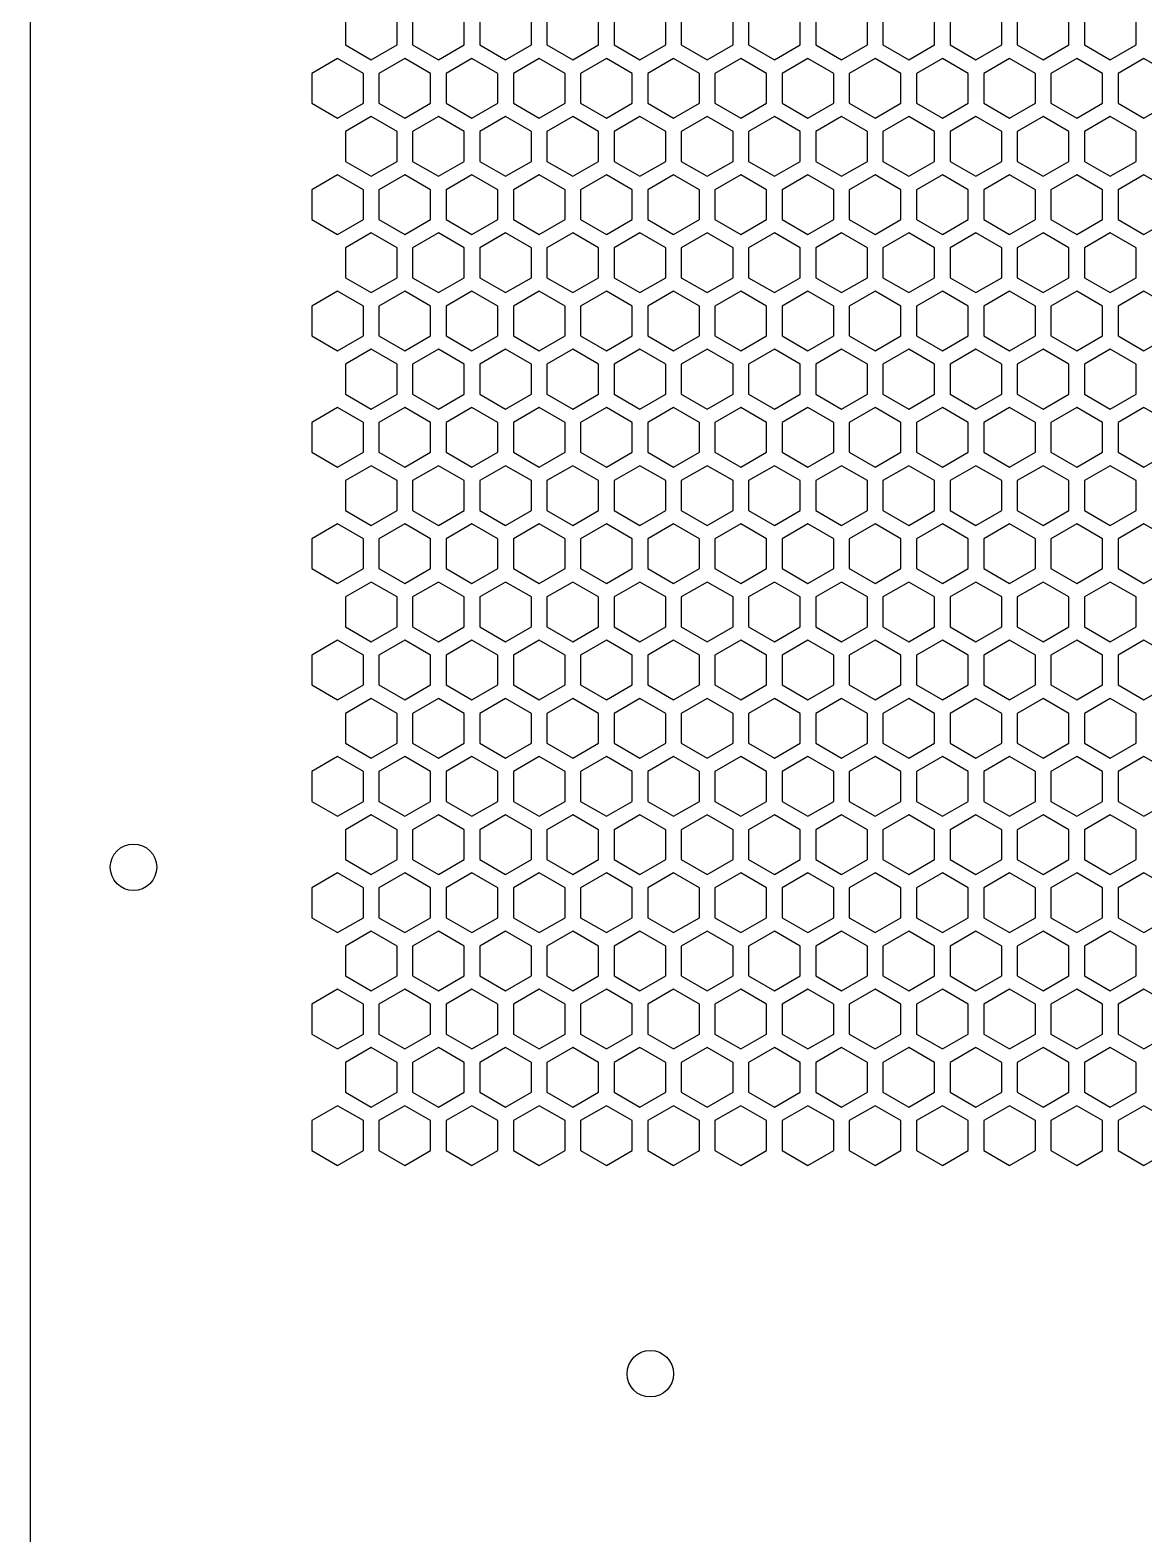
# Model space of a CAD drawing. Header units: millimetres. Extents: x 0 to 430, y 0 to 571.
# Drawn here: x 0 to 107.8, y 285.5 to 431 of the extents above; entities that cross this region are included whole.
import ezdxf

# ---------------------------------------------------------------- set-up
doc = ezdxf.new("R2010")
doc.units = ezdxf.units.MM
doc.layers.add('CUT', color=1, linetype='CONTINUOUS')

msp = doc.modelspace()

# ---------------------------------------------------------------- linework, layer by layer
at = {"layer": 'CUT'}
msp.add_line((0, 571), (0, 0), dxfattribs=at)
for points in [[(35.5, 432.4434), (33, 433.8868), (30.5, 432.4434), (30.5, 429.5566), (33, 428.1132), (35.5, 429.5566)], [(42, 432.4434), (39.5, 433.8868), (37, 432.4434), (37, 429.5566), (39.5, 428.1132), (42, 429.5566)], [(48.5, 432.4434), (46, 433.8868), (43.5, 432.4434), (43.5, 429.5566), (46, 428.1132), (48.5, 429.5566)], [(55, 432.4434), (52.5, 433.8868), (50, 432.4434), (50, 429.5566), (52.5, 428.1132), (55, 429.5566)], [(61.5, 432.4434), (59, 433.8868), (56.5, 432.4434), (56.5, 429.5566), (59, 428.1132), (61.5, 429.5566)], [(68, 432.4434), (65.5, 433.8868), (63, 432.4434), (63, 429.5566), (65.5, 428.1132), (68, 429.5566)], [(74.5, 432.4434), (72, 433.8868), (69.5, 432.4434), (69.5, 429.5566), (72, 428.1132), (74.5, 429.5566)], [(81, 432.4434), (78.5, 433.8868), (76, 432.4434), (76, 429.5566), (78.5, 428.1132), (81, 429.5566)], [(87.5, 432.4434), (85, 433.8868), (82.5, 432.4434), (82.5, 429.5566), (85, 428.1132), (87.5, 429.5566)], [(94, 432.4434), (91.5, 433.8868), (89, 432.4434), (89, 429.5566), (91.5, 428.1132), (94, 429.5566)], [(100.5, 432.4434), (98, 433.8868), (95.5, 432.4434), (95.5, 429.5566), (98, 428.1132), (100.5, 429.5566)], [(107, 432.4434), (104.5, 433.8868), (102, 432.4434), (102, 429.5566), (104.5, 428.1132), (107, 429.5566)], [(32.25, 426.8142), (29.75, 428.2576), (27.25, 426.8142), (27.25, 423.9275), (29.75, 422.4841), (32.25, 423.9275)], [(38.75, 426.8142), (36.25, 428.2576), (33.75, 426.8142), (33.75, 423.9275), (36.25, 422.4841), (38.75, 423.9275)], [(45.25, 426.8142), (42.75, 428.2576), (40.25, 426.8142), (40.25, 423.9275), (42.75, 422.4841), (45.25, 423.9275)], [(51.75, 426.8142), (49.25, 428.2576), (46.75, 426.8142), (46.75, 423.9275), (49.25, 422.4841), (51.75, 423.9275)], [(58.25, 426.8142), (55.75, 428.2576), (53.25, 426.8142), (53.25, 423.9275), (55.75, 422.4841), (58.25, 423.9275)], [(64.75, 426.8142), (62.25, 428.2576), (59.75, 426.8142), (59.75, 423.9275), (62.25, 422.4841), (64.75, 423.9275)], [(71.25, 426.8142), (68.75, 428.2576), (66.25, 426.8142), (66.25, 423.9275), (68.75, 422.4841), (71.25, 423.9275)], [(77.75, 426.8142), (75.25, 428.2576), (72.75, 426.8142), (72.75, 423.9275), (75.25, 422.4841), (77.75, 423.9275)], [(84.25, 426.8142), (81.75, 428.2576), (79.25, 426.8142), (79.25, 423.9275), (81.75, 422.4841), (84.25, 423.9275)], [(90.75, 426.8142), (88.25, 428.2576), (85.75, 426.8142), (85.75, 423.9275), (88.25, 422.4841), (90.75, 423.9275)], [(97.25, 426.8142), (94.75, 428.2576), (92.25, 426.8142), (92.25, 423.9275), (94.75, 422.4841), (97.25, 423.9275)], [(103.75, 426.8142), (101.25, 428.2576), (98.75, 426.8142), (98.75, 423.9275), (101.25, 422.4841), (103.75, 423.9275)], [(110.25, 426.8142), (107.75, 428.2576), (105.25, 426.8142), (105.25, 423.9275), (107.75, 422.4841), (110.25, 423.9275)], [(35.5, 421.185), (33, 422.6284), (30.5, 421.185), (30.5, 418.2983), (33, 416.8549), (35.5, 418.2983)], [(42, 421.185), (39.5, 422.6284), (37, 421.185), (37, 418.2983), (39.5, 416.8549), (42, 418.2983)], [(48.5, 421.185), (46, 422.6284), (43.5, 421.185), (43.5, 418.2983), (46, 416.8549), (48.5, 418.2983)], [(55, 421.185), (52.5, 422.6284), (50, 421.185), (50, 418.2983), (52.5, 416.8549), (55, 418.2983)], [(61.5, 421.185), (59, 422.6284), (56.5, 421.185), (56.5, 418.2983), (59, 416.8549), (61.5, 418.2983)], [(68, 421.185), (65.5, 422.6284), (63, 421.185), (63, 418.2983), (65.5, 416.8549), (68, 418.2983)], [(74.5, 421.185), (72, 422.6284), (69.5, 421.185), (69.5, 418.2983), (72, 416.8549), (74.5, 418.2983)], [(81, 421.185), (78.5, 422.6284), (76, 421.185), (76, 418.2983), (78.5, 416.8549), (81, 418.2983)], [(87.5, 421.185), (85, 422.6284), (82.5, 421.185), (82.5, 418.2983), (85, 416.8549), (87.5, 418.2983)], [(94, 421.185), (91.5, 422.6284), (89, 421.185), (89, 418.2983), (91.5, 416.8549), (94, 418.2983)], [(100.5, 421.185), (98, 422.6284), (95.5, 421.185), (95.5, 418.2983), (98, 416.8549), (100.5, 418.2983)], [(107, 421.185), (104.5, 422.6284), (102, 421.185), (102, 418.2983), (104.5, 416.8549), (107, 418.2983)], [(32.25, 415.5559), (29.75, 416.9993), (27.25, 415.5559), (27.25, 412.6691), (29.75, 411.2258), (32.25, 412.6691)], [(38.75, 415.5559), (36.25, 416.9993), (33.75, 415.5559), (33.75, 412.6691), (36.25, 411.2258), (38.75, 412.6691)], [(45.25, 415.5559), (42.75, 416.9993), (40.25, 415.5559), (40.25, 412.6691), (42.75, 411.2258), (45.25, 412.6691)], [(51.75, 415.5559), (49.25, 416.9993), (46.75, 415.5559), (46.75, 412.6691), (49.25, 411.2258), (51.75, 412.6691)], [(58.25, 415.5559), (55.75, 416.9993), (53.25, 415.5559), (53.25, 412.6691), (55.75, 411.2258), (58.25, 412.6691)], [(64.75, 415.5559), (62.25, 416.9993), (59.75, 415.5559), (59.75, 412.6691), (62.25, 411.2258), (64.75, 412.6691)], [(71.25, 415.5559), (68.75, 416.9993), (66.25, 415.5559), (66.25, 412.6691), (68.75, 411.2258), (71.25, 412.6691)], [(77.75, 415.5559), (75.25, 416.9993), (72.75, 415.5559), (72.75, 412.6691), (75.25, 411.2258), (77.75, 412.6691)], [(84.25, 415.5559), (81.75, 416.9993), (79.25, 415.5559), (79.25, 412.6691), (81.75, 411.2258), (84.25, 412.6691)], [(90.75, 415.5559), (88.25, 416.9993), (85.75, 415.5559), (85.75, 412.6691), (88.25, 411.2258), (90.75, 412.6691)], [(97.25, 415.5559), (94.75, 416.9993), (92.25, 415.5559), (92.25, 412.6691), (94.75, 411.2258), (97.25, 412.6691)], [(103.75, 415.5559), (101.25, 416.9993), (98.75, 415.5559), (98.75, 412.6691), (101.25, 411.2258), (103.75, 412.6691)], [(110.25, 415.5559), (107.75, 416.9993), (105.25, 415.5559), (105.25, 412.6691), (107.75, 411.2258), (110.25, 412.6691)], [(35.5, 409.9267), (33, 411.3701), (30.5, 409.9267), (30.5, 407.04), (33, 405.5966), (35.5, 407.04)], [(42, 409.9267), (39.5, 411.3701), (37, 409.9267), (37, 407.04), (39.5, 405.5966), (42, 407.04)], [(48.5, 409.9267), (46, 411.3701), (43.5, 409.9267), (43.5, 407.04), (46, 405.5966), (48.5, 407.04)], [(55, 409.9267), (52.5, 411.3701), (50, 409.9267), (50, 407.04), (52.5, 405.5966), (55, 407.04)], [(61.5, 409.9267), (59, 411.3701), (56.5, 409.9267), (56.5, 407.04), (59, 405.5966), (61.5, 407.04)], [(68, 409.9267), (65.5, 411.3701), (63, 409.9267), (63, 407.04), (65.5, 405.5966), (68, 407.04)], [(74.5, 409.9267), (72, 411.3701), (69.5, 409.9267), (69.5, 407.04), (72, 405.5966), (74.5, 407.04)], [(81, 409.9267), (78.5, 411.3701), (76, 409.9267), (76, 407.04), (78.5, 405.5966), (81, 407.04)], [(87.5, 409.9267), (85, 411.3701), (82.5, 409.9267), (82.5, 407.04), (85, 405.5966), (87.5, 407.04)], [(94, 409.9267), (91.5, 411.3701), (89, 409.9267), (89, 407.04), (91.5, 405.5966), (94, 407.04)], [(100.5, 409.9267), (98, 411.3701), (95.5, 409.9267), (95.5, 407.04), (98, 405.5966), (100.5, 407.04)], [(107, 409.9267), (104.5, 411.3701), (102, 409.9267), (102, 407.04), (104.5, 405.5966), (107, 407.04)], [(32.25, 404.2976), (29.75, 405.7409), (27.25, 404.2976), (27.25, 401.4108), (29.75, 399.9674), (32.25, 401.4108)], [(38.75, 404.2976), (36.25, 405.7409), (33.75, 404.2976), (33.75, 401.4108), (36.25, 399.9674), (38.75, 401.4108)], [(45.25, 404.2976), (42.75, 405.7409), (40.25, 404.2976), (40.25, 401.4108), (42.75, 399.9674), (45.25, 401.4108)], [(51.75, 404.2976), (49.25, 405.7409), (46.75, 404.2976), (46.75, 401.4108), (49.25, 399.9674), (51.75, 401.4108)], [(58.25, 404.2976), (55.75, 405.7409), (53.25, 404.2976), (53.25, 401.4108), (55.75, 399.9674), (58.25, 401.4108)], [(64.75, 404.2976), (62.25, 405.7409), (59.75, 404.2976), (59.75, 401.4108), (62.25, 399.9674), (64.75, 401.4108)], [(71.25, 404.2976), (68.75, 405.7409), (66.25, 404.2976), (66.25, 401.4108), (68.75, 399.9674), (71.25, 401.4108)], [(77.75, 404.2976), (75.25, 405.7409), (72.75, 404.2976), (72.75, 401.4108), (75.25, 399.9674), (77.75, 401.4108)], [(84.25, 404.2976), (81.75, 405.7409), (79.25, 404.2976), (79.25, 401.4108), (81.75, 399.9674), (84.25, 401.4108)], [(90.75, 404.2976), (88.25, 405.7409), (85.75, 404.2976), (85.75, 401.4108), (88.25, 399.9674), (90.75, 401.4108)], [(97.25, 404.2976), (94.75, 405.7409), (92.25, 404.2976), (92.25, 401.4108), (94.75, 399.9674), (97.25, 401.4108)], [(103.75, 404.2976), (101.25, 405.7409), (98.75, 404.2976), (98.75, 401.4108), (101.25, 399.9674), (103.75, 401.4108)], [(110.25, 404.2976), (107.75, 405.7409), (105.25, 404.2976), (105.25, 401.4108), (107.75, 399.9674), (110.25, 401.4108)], [(35.5, 398.6684), (33, 400.1118), (30.5, 398.6684), (30.5, 395.7816), (33, 394.3383), (35.5, 395.7816)], [(42, 398.6684), (39.5, 400.1118), (37, 398.6684), (37, 395.7816), (39.5, 394.3383), (42, 395.7816)], [(48.5, 398.6684), (46, 400.1118), (43.5, 398.6684), (43.5, 395.7816), (46, 394.3383), (48.5, 395.7816)], [(55, 398.6684), (52.5, 400.1118), (50, 398.6684), (50, 395.7816), (52.5, 394.3383), (55, 395.7816)], [(61.5, 398.6684), (59, 400.1118), (56.5, 398.6684), (56.5, 395.7816), (59, 394.3383), (61.5, 395.7816)], [(68, 398.6684), (65.5, 400.1118), (63, 398.6684), (63, 395.7816), (65.5, 394.3383), (68, 395.7816)], [(74.5, 398.6684), (72, 400.1118), (69.5, 398.6684), (69.5, 395.7816), (72, 394.3383), (74.5, 395.7816)], [(81, 398.6684), (78.5, 400.1118), (76, 398.6684), (76, 395.7816), (78.5, 394.3383), (81, 395.7816)], [(87.5, 398.6684), (85, 400.1118), (82.5, 398.6684), (82.5, 395.7816), (85, 394.3383), (87.5, 395.7816)], [(94, 398.6684), (91.5, 400.1118), (89, 398.6684), (89, 395.7816), (91.5, 394.3383), (94, 395.7816)], [(100.5, 398.6684), (98, 400.1118), (95.5, 398.6684), (95.5, 395.7816), (98, 394.3383), (100.5, 395.7816)], [(107, 398.6684), (104.5, 400.1118), (102, 398.6684), (102, 395.7816), (104.5, 394.3383), (107, 395.7816)], [(32.25, 393.0392), (29.75, 394.4826), (27.25, 393.0392), (27.25, 390.1525), (29.75, 388.7091), (32.25, 390.1525)], [(38.75, 393.0392), (36.25, 394.4826), (33.75, 393.0392), (33.75, 390.1525), (36.25, 388.7091), (38.75, 390.1525)], [(45.25, 393.0392), (42.75, 394.4826), (40.25, 393.0392), (40.25, 390.1525), (42.75, 388.7091), (45.25, 390.1525)], [(51.75, 393.0392), (49.25, 394.4826), (46.75, 393.0392), (46.75, 390.1525), (49.25, 388.7091), (51.75, 390.1525)], [(58.25, 393.0392), (55.75, 394.4826), (53.25, 393.0392), (53.25, 390.1525), (55.75, 388.7091), (58.25, 390.1525)], [(64.75, 393.0392), (62.25, 394.4826), (59.75, 393.0392), (59.75, 390.1525), (62.25, 388.7091), (64.75, 390.1525)], [(71.25, 393.0392), (68.75, 394.4826), (66.25, 393.0392), (66.25, 390.1525), (68.75, 388.7091), (71.25, 390.1525)], [(77.75, 393.0392), (75.25, 394.4826), (72.75, 393.0392), (72.75, 390.1525), (75.25, 388.7091), (77.75, 390.1525)], [(84.25, 393.0392), (81.75, 394.4826), (79.25, 393.0392), (79.25, 390.1525), (81.75, 388.7091), (84.25, 390.1525)], [(90.75, 393.0392), (88.25, 394.4826), (85.75, 393.0392), (85.75, 390.1525), (88.25, 388.7091), (90.75, 390.1525)], [(97.25, 393.0392), (94.75, 394.4826), (92.25, 393.0392), (92.25, 390.1525), (94.75, 388.7091), (97.25, 390.1525)], [(103.75, 393.0392), (101.25, 394.4826), (98.75, 393.0392), (98.75, 390.1525), (101.25, 388.7091), (103.75, 390.1525)], [(110.25, 393.0392), (107.75, 394.4826), (105.25, 393.0392), (105.25, 390.1525), (107.75, 388.7091), (110.25, 390.1525)], [(35.5, 387.4101), (33, 388.8534), (30.5, 387.4101), (30.5, 384.5233), (33, 383.0799), (35.5, 384.5233)], [(42, 387.4101), (39.5, 388.8534), (37, 387.4101), (37, 384.5233), (39.5, 383.0799), (42, 384.5233)], [(48.5, 387.4101), (46, 388.8534), (43.5, 387.4101), (43.5, 384.5233), (46, 383.0799), (48.5, 384.5233)], [(55, 387.4101), (52.5, 388.8534), (50, 387.4101), (50, 384.5233), (52.5, 383.0799), (55, 384.5233)], [(61.5, 387.4101), (59, 388.8534), (56.5, 387.4101), (56.5, 384.5233), (59, 383.0799), (61.5, 384.5233)], [(68, 387.4101), (65.5, 388.8534), (63, 387.4101), (63, 384.5233), (65.5, 383.0799), (68, 384.5233)], [(74.5, 387.4101), (72, 388.8534), (69.5, 387.4101), (69.5, 384.5233), (72, 383.0799), (74.5, 384.5233)], [(81, 387.4101), (78.5, 388.8534), (76, 387.4101), (76, 384.5233), (78.5, 383.0799), (81, 384.5233)], [(87.5, 387.4101), (85, 388.8534), (82.5, 387.4101), (82.5, 384.5233), (85, 383.0799), (87.5, 384.5233)], [(94, 387.4101), (91.5, 388.8534), (89, 387.4101), (89, 384.5233), (91.5, 383.0799), (94, 384.5233)], [(100.5, 387.4101), (98, 388.8534), (95.5, 387.4101), (95.5, 384.5233), (98, 383.0799), (100.5, 384.5233)], [(107, 387.4101), (104.5, 388.8534), (102, 387.4101), (102, 384.5233), (104.5, 383.0799), (107, 384.5233)], [(32.25, 381.7809), (29.75, 383.2243), (27.25, 381.7809), (27.25, 378.8941), (29.75, 377.4508), (32.25, 378.8941)], [(38.75, 381.7809), (36.25, 383.2243), (33.75, 381.7809), (33.75, 378.8941), (36.25, 377.4508), (38.75, 378.8941)], [(45.25, 381.7809), (42.75, 383.2243), (40.25, 381.7809), (40.25, 378.8941), (42.75, 377.4508), (45.25, 378.8941)], [(51.75, 381.7809), (49.25, 383.2243), (46.75, 381.7809), (46.75, 378.8941), (49.25, 377.4508), (51.75, 378.8941)], [(58.25, 381.7809), (55.75, 383.2243), (53.25, 381.7809), (53.25, 378.8941), (55.75, 377.4508), (58.25, 378.8941)], [(64.75, 381.7809), (62.25, 383.2243), (59.75, 381.7809), (59.75, 378.8941), (62.25, 377.4508), (64.75, 378.8941)], [(71.25, 381.7809), (68.75, 383.2243), (66.25, 381.7809), (66.25, 378.8941), (68.75, 377.4508), (71.25, 378.8941)], [(77.75, 381.7809), (75.25, 383.2243), (72.75, 381.7809), (72.75, 378.8941), (75.25, 377.4508), (77.75, 378.8941)], [(84.25, 381.7809), (81.75, 383.2243), (79.25, 381.7809), (79.25, 378.8941), (81.75, 377.4508), (84.25, 378.8941)], [(90.75, 381.7809), (88.25, 383.2243), (85.75, 381.7809), (85.75, 378.8941), (88.25, 377.4508), (90.75, 378.8941)], [(97.25, 381.7809), (94.75, 383.2243), (92.25, 381.7809), (92.25, 378.8941), (94.75, 377.4508), (97.25, 378.8941)], [(103.75, 381.7809), (101.25, 383.2243), (98.75, 381.7809), (98.75, 378.8941), (101.25, 377.4508), (103.75, 378.8941)], [(110.25, 381.7809), (107.75, 383.2243), (105.25, 381.7809), (105.25, 378.8941), (107.75, 377.4508), (110.25, 378.8941)], [(35.5, 376.1517), (33, 377.5951), (30.5, 376.1517), (30.5, 373.265), (33, 371.8216), (35.5, 373.265)], [(42, 376.1517), (39.5, 377.5951), (37, 376.1517), (37, 373.265), (39.5, 371.8216), (42, 373.265)], [(48.5, 376.1517), (46, 377.5951), (43.5, 376.1517), (43.5, 373.265), (46, 371.8216), (48.5, 373.265)], [(55, 376.1517), (52.5, 377.5951), (50, 376.1517), (50, 373.265), (52.5, 371.8216), (55, 373.265)], [(61.5, 376.1517), (59, 377.5951), (56.5, 376.1517), (56.5, 373.265), (59, 371.8216), (61.5, 373.265)], [(68, 376.1517), (65.5, 377.5951), (63, 376.1517), (63, 373.265), (65.5, 371.8216), (68, 373.265)], [(74.5, 376.1517), (72, 377.5951), (69.5, 376.1517), (69.5, 373.265), (72, 371.8216), (74.5, 373.265)], [(81, 376.1517), (78.5, 377.5951), (76, 376.1517), (76, 373.265), (78.5, 371.8216), (81, 373.265)], [(87.5, 376.1517), (85, 377.5951), (82.5, 376.1517), (82.5, 373.265), (85, 371.8216), (87.5, 373.265)], [(94, 376.1517), (91.5, 377.5951), (89, 376.1517), (89, 373.265), (91.5, 371.8216), (94, 373.265)], [(100.5, 376.1517), (98, 377.5951), (95.5, 376.1517), (95.5, 373.265), (98, 371.8216), (100.5, 373.265)], [(107, 376.1517), (104.5, 377.5951), (102, 376.1517), (102, 373.265), (104.5, 371.8216), (107, 373.265)], [(32.25, 370.5226), (29.75, 371.9659), (27.25, 370.5226), (27.25, 367.6358), (29.75, 366.1924), (32.25, 367.6358)], [(38.75, 370.5226), (36.25, 371.9659), (33.75, 370.5226), (33.75, 367.6358), (36.25, 366.1924), (38.75, 367.6358)], [(45.25, 370.5226), (42.75, 371.9659), (40.25, 370.5226), (40.25, 367.6358), (42.75, 366.1924), (45.25, 367.6358)], [(51.75, 370.5226), (49.25, 371.9659), (46.75, 370.5226), (46.75, 367.6358), (49.25, 366.1924), (51.75, 367.6358)], [(58.25, 370.5226), (55.75, 371.9659), (53.25, 370.5226), (53.25, 367.6358), (55.75, 366.1924), (58.25, 367.6358)], [(64.75, 370.5226), (62.25, 371.9659), (59.75, 370.5226), (59.75, 367.6358), (62.25, 366.1924), (64.75, 367.6358)], [(71.25, 370.5226), (68.75, 371.9659), (66.25, 370.5226), (66.25, 367.6358), (68.75, 366.1924), (71.25, 367.6358)], [(77.75, 370.5226), (75.25, 371.9659), (72.75, 370.5226), (72.75, 367.6358), (75.25, 366.1924), (77.75, 367.6358)], [(84.25, 370.5226), (81.75, 371.9659), (79.25, 370.5226), (79.25, 367.6358), (81.75, 366.1924), (84.25, 367.6358)], [(90.75, 370.5226), (88.25, 371.9659), (85.75, 370.5226), (85.75, 367.6358), (88.25, 366.1924), (90.75, 367.6358)], [(97.25, 370.5226), (94.75, 371.9659), (92.25, 370.5226), (92.25, 367.6358), (94.75, 366.1924), (97.25, 367.6358)], [(103.75, 370.5226), (101.25, 371.9659), (98.75, 370.5226), (98.75, 367.6358), (101.25, 366.1924), (103.75, 367.6358)], [(110.25, 370.5226), (107.75, 371.9659), (105.25, 370.5226), (105.25, 367.6358), (107.75, 366.1924), (110.25, 367.6358)], [(35.5, 364.8934), (33, 366.3368), (30.5, 364.8934), (30.5, 362.0066), (33, 360.5633), (35.5, 362.0066)], [(42, 364.8934), (39.5, 366.3368), (37, 364.8934), (37, 362.0066), (39.5, 360.5633), (42, 362.0066)], [(48.5, 364.8934), (46, 366.3368), (43.5, 364.8934), (43.5, 362.0066), (46, 360.5633), (48.5, 362.0066)], [(55, 364.8934), (52.5, 366.3368), (50, 364.8934), (50, 362.0066), (52.5, 360.5633), (55, 362.0066)], [(61.5, 364.8934), (59, 366.3368), (56.5, 364.8934), (56.5, 362.0066), (59, 360.5633), (61.5, 362.0066)], [(68, 364.8934), (65.5, 366.3368), (63, 364.8934), (63, 362.0066), (65.5, 360.5633), (68, 362.0066)], [(74.5, 364.8934), (72, 366.3368), (69.5, 364.8934), (69.5, 362.0066), (72, 360.5633), (74.5, 362.0066)], [(81, 364.8934), (78.5, 366.3368), (76, 364.8934), (76, 362.0066), (78.5, 360.5633), (81, 362.0066)], [(87.5, 364.8934), (85, 366.3368), (82.5, 364.8934), (82.5, 362.0066), (85, 360.5633), (87.5, 362.0066)], [(94, 364.8934), (91.5, 366.3368), (89, 364.8934), (89, 362.0066), (91.5, 360.5633), (94, 362.0066)], [(100.5, 364.8934), (98, 366.3368), (95.5, 364.8934), (95.5, 362.0066), (98, 360.5633), (100.5, 362.0066)], [(107, 364.8934), (104.5, 366.3368), (102, 364.8934), (102, 362.0066), (104.5, 360.5633), (107, 362.0066)], [(32.25, 359.2642), (29.75, 360.7076), (27.25, 359.2642), (27.25, 356.3775), (29.75, 354.9341), (32.25, 356.3775)], [(38.75, 359.2642), (36.25, 360.7076), (33.75, 359.2642), (33.75, 356.3775), (36.25, 354.9341), (38.75, 356.3775)], [(45.25, 359.2642), (42.75, 360.7076), (40.25, 359.2642), (40.25, 356.3775), (42.75, 354.9341), (45.25, 356.3775)], [(51.75, 359.2642), (49.25, 360.7076), (46.75, 359.2642), (46.75, 356.3775), (49.25, 354.9341), (51.75, 356.3775)], [(58.25, 359.2642), (55.75, 360.7076), (53.25, 359.2642), (53.25, 356.3775), (55.75, 354.9341), (58.25, 356.3775)], [(64.75, 359.2642), (62.25, 360.7076), (59.75, 359.2642), (59.75, 356.3775), (62.25, 354.9341), (64.75, 356.3775)], [(71.25, 359.2642), (68.75, 360.7076), (66.25, 359.2642), (66.25, 356.3775), (68.75, 354.9341), (71.25, 356.3775)], [(77.75, 359.2642), (75.25, 360.7076), (72.75, 359.2642), (72.75, 356.3775), (75.25, 354.9341), (77.75, 356.3775)], [(84.25, 359.2642), (81.75, 360.7076), (79.25, 359.2642), (79.25, 356.3775), (81.75, 354.9341), (84.25, 356.3775)], [(90.75, 359.2642), (88.25, 360.7076), (85.75, 359.2642), (85.75, 356.3775), (88.25, 354.9341), (90.75, 356.3775)], [(97.25, 359.2642), (94.75, 360.7076), (92.25, 359.2642), (92.25, 356.3775), (94.75, 354.9341), (97.25, 356.3775)], [(103.75, 359.2642), (101.25, 360.7076), (98.75, 359.2642), (98.75, 356.3775), (101.25, 354.9341), (103.75, 356.3775)], [(110.25, 359.2642), (107.75, 360.7076), (105.25, 359.2642), (105.25, 356.3775), (107.75, 354.9341), (110.25, 356.3775)], [(35.5, 353.6351), (33, 355.0784), (30.5, 353.6351), (30.5, 350.7483), (33, 349.3049), (35.5, 350.7483)], [(42, 353.6351), (39.5, 355.0784), (37, 353.6351), (37, 350.7483), (39.5, 349.3049), (42, 350.7483)], [(48.5, 353.6351), (46, 355.0784), (43.5, 353.6351), (43.5, 350.7483), (46, 349.3049), (48.5, 350.7483)], [(55, 353.6351), (52.5, 355.0784), (50, 353.6351), (50, 350.7483), (52.5, 349.3049), (55, 350.7483)], [(61.5, 353.6351), (59, 355.0784), (56.5, 353.6351), (56.5, 350.7483), (59, 349.3049), (61.5, 350.7483)], [(68, 353.6351), (65.5, 355.0784), (63, 353.6351), (63, 350.7483), (65.5, 349.3049), (68, 350.7483)], [(74.5, 353.6351), (72, 355.0784), (69.5, 353.6351), (69.5, 350.7483), (72, 349.3049), (74.5, 350.7483)], [(81, 353.6351), (78.5, 355.0784), (76, 353.6351), (76, 350.7483), (78.5, 349.3049), (81, 350.7483)], [(87.5, 353.6351), (85, 355.0784), (82.5, 353.6351), (82.5, 350.7483), (85, 349.3049), (87.5, 350.7483)], [(94, 353.6351), (91.5, 355.0784), (89, 353.6351), (89, 350.7483), (91.5, 349.3049), (94, 350.7483)], [(100.5, 353.6351), (98, 355.0784), (95.5, 353.6351), (95.5, 350.7483), (98, 349.3049), (100.5, 350.7483)], [(107, 353.6351), (104.5, 355.0784), (102, 353.6351), (102, 350.7483), (104.5, 349.3049), (107, 350.7483)], [(32.25, 348.0059), (29.75, 349.4493), (27.25, 348.0059), (27.25, 345.1191), (29.75, 343.6758), (32.25, 345.1191)], [(38.75, 348.0059), (36.25, 349.4493), (33.75, 348.0059), (33.75, 345.1191), (36.25, 343.6758), (38.75, 345.1191)], [(45.25, 348.0059), (42.75, 349.4493), (40.25, 348.0059), (40.25, 345.1191), (42.75, 343.6758), (45.25, 345.1191)], [(51.75, 348.0059), (49.25, 349.4493), (46.75, 348.0059), (46.75, 345.1191), (49.25, 343.6758), (51.75, 345.1191)], [(58.25, 348.0059), (55.75, 349.4493), (53.25, 348.0059), (53.25, 345.1191), (55.75, 343.6758), (58.25, 345.1191)], [(64.75, 348.0059), (62.25, 349.4493), (59.75, 348.0059), (59.75, 345.1191), (62.25, 343.6758), (64.75, 345.1191)], [(71.25, 348.0059), (68.75, 349.4493), (66.25, 348.0059), (66.25, 345.1191), (68.75, 343.6758), (71.25, 345.1191)], [(77.75, 348.0059), (75.25, 349.4493), (72.75, 348.0059), (72.75, 345.1191), (75.25, 343.6758), (77.75, 345.1191)], [(84.25, 348.0059), (81.75, 349.4493), (79.25, 348.0059), (79.25, 345.1191), (81.75, 343.6758), (84.25, 345.1191)], [(90.75, 348.0059), (88.25, 349.4493), (85.75, 348.0059), (85.75, 345.1191), (88.25, 343.6758), (90.75, 345.1191)], [(97.25, 348.0059), (94.75, 349.4493), (92.25, 348.0059), (92.25, 345.1191), (94.75, 343.6758), (97.25, 345.1191)], [(103.75, 348.0059), (101.25, 349.4493), (98.75, 348.0059), (98.75, 345.1191), (101.25, 343.6758), (103.75, 345.1191)], [(110.25, 348.0059), (107.75, 349.4493), (105.25, 348.0059), (105.25, 345.1191), (107.75, 343.6758), (110.25, 345.1191)], [(35.5, 342.3767), (33, 343.8201), (30.5, 342.3767), (30.5, 339.49), (33, 338.0466), (35.5, 339.49)], [(42, 342.3767), (39.5, 343.8201), (37, 342.3767), (37, 339.49), (39.5, 338.0466), (42, 339.49)], [(48.5, 342.3767), (46, 343.8201), (43.5, 342.3767), (43.5, 339.49), (46, 338.0466), (48.5, 339.49)], [(55, 342.3767), (52.5, 343.8201), (50, 342.3767), (50, 339.49), (52.5, 338.0466), (55, 339.49)], [(61.5, 342.3767), (59, 343.8201), (56.5, 342.3767), (56.5, 339.49), (59, 338.0466), (61.5, 339.49)], [(68, 342.3767), (65.5, 343.8201), (63, 342.3767), (63, 339.49), (65.5, 338.0466), (68, 339.49)], [(74.5, 342.3767), (72, 343.8201), (69.5, 342.3767), (69.5, 339.49), (72, 338.0466), (74.5, 339.49)], [(81, 342.3767), (78.5, 343.8201), (76, 342.3767), (76, 339.49), (78.5, 338.0466), (81, 339.49)], [(87.5, 342.3767), (85, 343.8201), (82.5, 342.3767), (82.5, 339.49), (85, 338.0466), (87.5, 339.49)], [(94, 342.3767), (91.5, 343.8201), (89, 342.3767), (89, 339.49), (91.5, 338.0466), (94, 339.49)], [(100.5, 342.3767), (98, 343.8201), (95.5, 342.3767), (95.5, 339.49), (98, 338.0466), (100.5, 339.49)], [(107, 342.3767), (104.5, 343.8201), (102, 342.3767), (102, 339.49), (104.5, 338.0466), (107, 339.49)], [(32.25, 336.7476), (29.75, 338.1909), (27.25, 336.7476), (27.25, 333.8608), (29.75, 332.4174), (32.25, 333.8608)], [(38.75, 336.7476), (36.25, 338.1909), (33.75, 336.7476), (33.75, 333.8608), (36.25, 332.4174), (38.75, 333.8608)], [(45.25, 336.7476), (42.75, 338.1909), (40.25, 336.7476), (40.25, 333.8608), (42.75, 332.4174), (45.25, 333.8608)], [(51.75, 336.7476), (49.25, 338.1909), (46.75, 336.7476), (46.75, 333.8608), (49.25, 332.4174), (51.75, 333.8608)], [(58.25, 336.7476), (55.75, 338.1909), (53.25, 336.7476), (53.25, 333.8608), (55.75, 332.4174), (58.25, 333.8608)], [(64.75, 336.7476), (62.25, 338.1909), (59.75, 336.7476), (59.75, 333.8608), (62.25, 332.4174), (64.75, 333.8608)], [(71.25, 336.7476), (68.75, 338.1909), (66.25, 336.7476), (66.25, 333.8608), (68.75, 332.4174), (71.25, 333.8608)], [(77.75, 336.7476), (75.25, 338.1909), (72.75, 336.7476), (72.75, 333.8608), (75.25, 332.4174), (77.75, 333.8608)], [(84.25, 336.7476), (81.75, 338.1909), (79.25, 336.7476), (79.25, 333.8608), (81.75, 332.4174), (84.25, 333.8608)], [(90.75, 336.7476), (88.25, 338.1909), (85.75, 336.7476), (85.75, 333.8608), (88.25, 332.4174), (90.75, 333.8608)], [(97.25, 336.7476), (94.75, 338.1909), (92.25, 336.7476), (92.25, 333.8608), (94.75, 332.4174), (97.25, 333.8608)], [(103.75, 336.7476), (101.25, 338.1909), (98.75, 336.7476), (98.75, 333.8608), (101.25, 332.4174), (103.75, 333.8608)], [(110.25, 336.7476), (107.75, 338.1909), (105.25, 336.7476), (105.25, 333.8608), (107.75, 332.4174), (110.25, 333.8608)], [(35.5, 331.1184), (33, 332.5618), (30.5, 331.1184), (30.5, 328.2317), (33, 326.7883), (35.5, 328.2317)], [(42, 331.1184), (39.5, 332.5618), (37, 331.1184), (37, 328.2317), (39.5, 326.7883), (42, 328.2317)], [(48.5, 331.1184), (46, 332.5618), (43.5, 331.1184), (43.5, 328.2317), (46, 326.7883), (48.5, 328.2317)], [(55, 331.1184), (52.5, 332.5618), (50, 331.1184), (50, 328.2317), (52.5, 326.7883), (55, 328.2317)], [(61.5, 331.1184), (59, 332.5618), (56.5, 331.1184), (56.5, 328.2317), (59, 326.7883), (61.5, 328.2317)], [(68, 331.1184), (65.5, 332.5618), (63, 331.1184), (63, 328.2317), (65.5, 326.7883), (68, 328.2317)], [(74.5, 331.1184), (72, 332.5618), (69.5, 331.1184), (69.5, 328.2317), (72, 326.7883), (74.5, 328.2317)], [(81, 331.1184), (78.5, 332.5618), (76, 331.1184), (76, 328.2317), (78.5, 326.7883), (81, 328.2317)], [(87.5, 331.1184), (85, 332.5618), (82.5, 331.1184), (82.5, 328.2317), (85, 326.7883), (87.5, 328.2317)], [(94, 331.1184), (91.5, 332.5618), (89, 331.1184), (89, 328.2317), (91.5, 326.7883), (94, 328.2317)], [(100.5, 331.1184), (98, 332.5618), (95.5, 331.1184), (95.5, 328.2317), (98, 326.7883), (100.5, 328.2317)], [(107, 331.1184), (104.5, 332.5618), (102, 331.1184), (102, 328.2317), (104.5, 326.7883), (107, 328.2317)], [(32.25, 325.4892), (29.75, 326.9326), (27.25, 325.4892), (27.25, 322.6025), (29.75, 321.1591), (32.25, 322.6025)], [(38.75, 325.4892), (36.25, 326.9326), (33.75, 325.4892), (33.75, 322.6025), (36.25, 321.1591), (38.75, 322.6025)], [(45.25, 325.4892), (42.75, 326.9326), (40.25, 325.4892), (40.25, 322.6025), (42.75, 321.1591), (45.25, 322.6025)], [(51.75, 325.4892), (49.25, 326.9326), (46.75, 325.4892), (46.75, 322.6025), (49.25, 321.1591), (51.75, 322.6025)], [(58.25, 325.4892), (55.75, 326.9326), (53.25, 325.4892), (53.25, 322.6025), (55.75, 321.1591), (58.25, 322.6025)], [(64.75, 325.4892), (62.25, 326.9326), (59.75, 325.4892), (59.75, 322.6025), (62.25, 321.1591), (64.75, 322.6025)], [(71.25, 325.4892), (68.75, 326.9326), (66.25, 325.4892), (66.25, 322.6025), (68.75, 321.1591), (71.25, 322.6025)], [(77.75, 325.4892), (75.25, 326.9326), (72.75, 325.4892), (72.75, 322.6025), (75.25, 321.1591), (77.75, 322.6025)], [(84.25, 325.4892), (81.75, 326.9326), (79.25, 325.4892), (79.25, 322.6025), (81.75, 321.1591), (84.25, 322.6025)], [(90.75, 325.4892), (88.25, 326.9326), (85.75, 325.4892), (85.75, 322.6025), (88.25, 321.1591), (90.75, 322.6025)], [(97.25, 325.4892), (94.75, 326.9326), (92.25, 325.4892), (92.25, 322.6025), (94.75, 321.1591), (97.25, 322.6025)], [(103.75, 325.4892), (101.25, 326.9326), (98.75, 325.4892), (98.75, 322.6025), (101.25, 321.1591), (103.75, 322.6025)], [(110.25, 325.4892), (107.75, 326.9326), (105.25, 325.4892), (105.25, 322.6025), (107.75, 321.1591), (110.25, 322.6025)]]:
    msp.add_lwpolyline(points, close=True, dxfattribs=at)
for centre in [(10, 350), (60, 301)]:
    msp.add_circle(centre, 2.25, dxfattribs=at)

doc.saveas('drawing.dxf')
